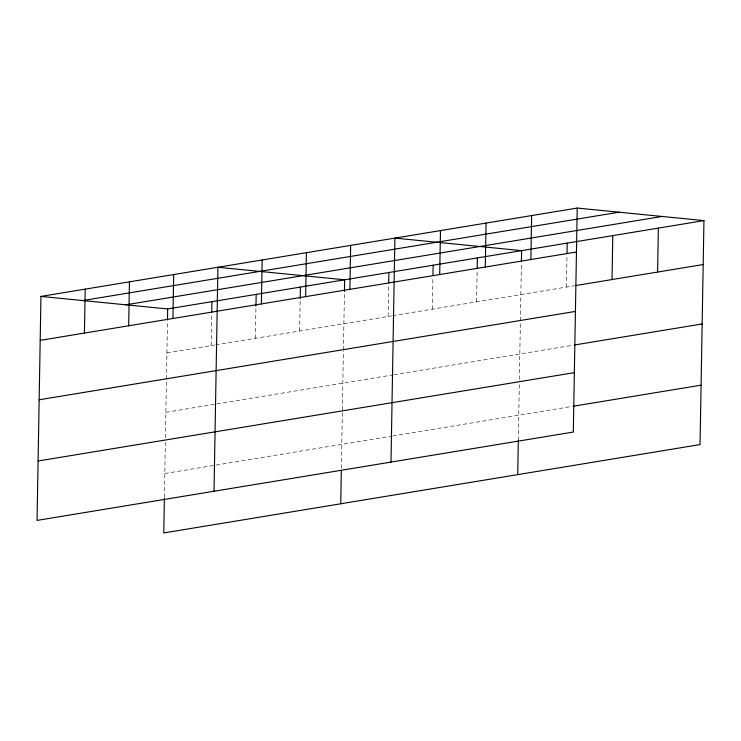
<?xml version="1.0" encoding="UTF-8"?>
<svg xmlns="http://www.w3.org/2000/svg" width="741" height="741" viewBox="0 0 741 741"><rect width="100%" height="100%" fill="white"/><g stroke="black" fill="none" stroke-linecap="round" stroke-linejoin="round"><path stroke-width="0.56" stroke-dasharray="3.71 2.78" d="M164.391 497.517L165.354 442.34M165.438 437.718L166.438 380.318M166.456 379.17L167.475 320.51M211.157 345.602L211.704 314.379M255.395 338.313L255.941 307.089M299.642 331.023L300.207 298.642M341.36 468.358L343.407 351.16M343.426 350.011L344.445 291.352M388.127 316.444L388.692 284.062M432.364 309.154L432.929 276.773M476.611 301.865L477.176 269.483M518.311 440.349L519.293 384.023M519.367 379.401L520.377 322.002M520.395 320.862L521.395 263.351M566.439 287.073L567.004 254.691M166.91 352.892L214.557 345.047M215.696 344.852L391.526 315.888M392.665 315.703L574.414 285.757M165.873 412.311L215.788 404.086M216.928 403.901L392.758 374.927M393.897 374.742L573.377 345.167M164.808 473.518L391.693 436.143M392.823 435.958L572.302 406.383"/><path stroke-width="1.11" d="M577.23 208.064L40.959 296.419L37.05 520.404L573.321 432.049L577.23 208.064L703.95 220.596L700.041 444.581L163.77 532.936L164.372 498.656M84.437 333.07L85.206 289.129M128.675 325.79L129.443 281.839M167.503 319.352L167.679 308.951L703.95 220.596M172.922 318.5L173.69 274.55M211.741 312.063L211.926 301.661M214.019 491.246L217.928 267.26L344.648 279.792L344.445 291.352M255.96 305.931L256.164 294.372M261.406 303.921L262.175 259.971M300.207 298.642L300.411 287.082M305.644 296.632L306.413 252.681M340.74 503.778L341.323 470.646M349.891 289.342L350.65 245.391M388.71 282.914L388.895 272.503M390.989 462.097L394.897 238.102L521.618 250.634L521.432 261.045M432.957 275.624L433.133 265.213M439.709 274.541L440.478 230.599M477.195 268.335L477.38 257.924M485.299 267.029L486.059 223.087M517.709 474.62L518.311 440.349M530.88 259.517L531.649 215.575M567.022 253.533L567.198 243.122M612.02 279.561L612.788 235.61M657.6 272.049L658.369 228.108M82.779 300.55L619.05 212.204M125.859 304.81L662.13 216.455M40.19 340.36L576.461 252.014M575.553 285.572L703.181 264.537M39.153 399.779L575.424 311.424M574.516 344.982L702.144 323.956M38.087 460.995L574.358 372.64M573.441 406.198L701.079 385.172M40.959 296.419L167.679 308.951"/></g></svg>
